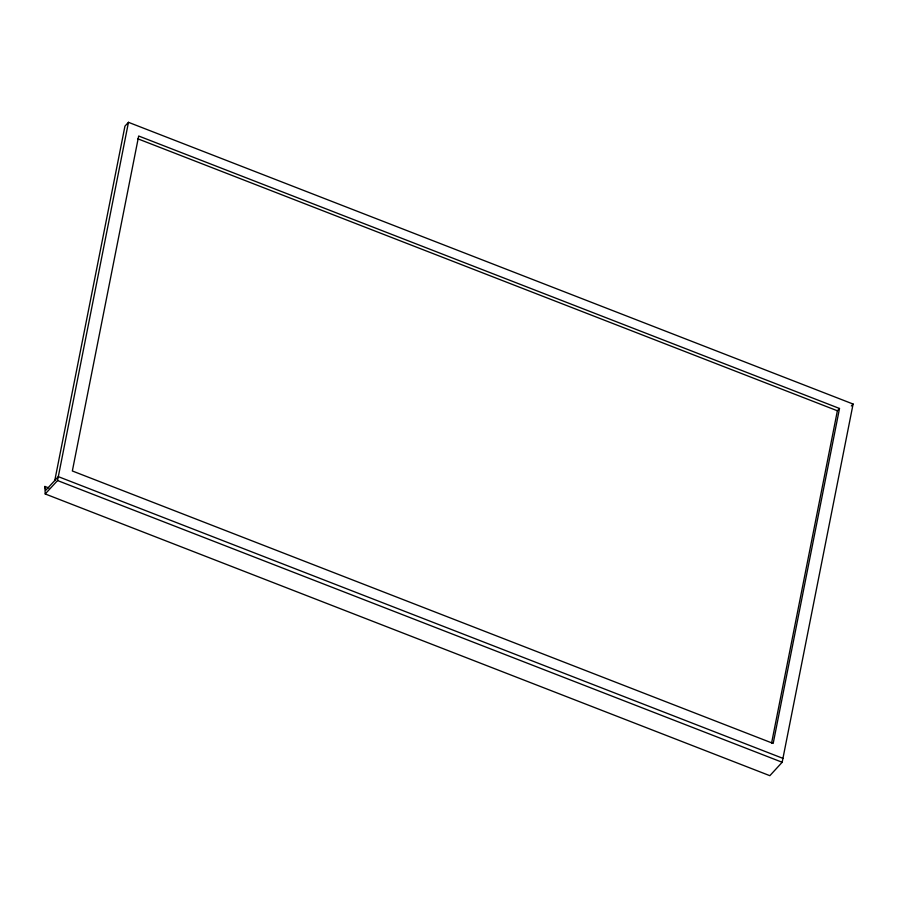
<?xml version="1.0" encoding="UTF-8"?>
<svg xmlns="http://www.w3.org/2000/svg" width="898" height="898" viewBox="0 0 898 898"><rect width="100%" height="100%" fill="white"/><g stroke="black" fill="none" stroke-linecap="round" stroke-linejoin="round"><path stroke-width="1.35" d="M54.789 480.475L124.945 126.147L128.47 122.319L853.1 404.044L782.169 762.267L769.844 775.681L45.214 493.956L44.9 486.447L48.818 487.973M45.214 493.956L57.539 480.542L128.47 122.319M771.606 742.994L837.385 410.779L839.507 408.478L138.674 136.013L72.345 470.979L773.178 743.443L839.507 408.478M851.338 405.963L853.1 404.044M137.865 138.82L837.385 410.779M782.944 758.372L58.314 476.647L45.888 490.162L44.9 486.447M57.539 480.542L782.169 762.267"/></g></svg>
